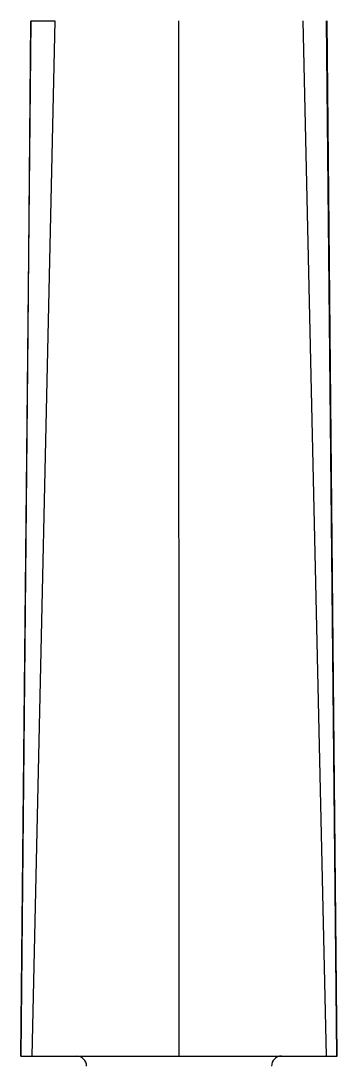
# Model space of a CAD drawing. Extents: x 1777 to 3131, y 3495 to 4487.
# Drawn here: x 2265.3 to 2297.1, y 3915.2 to 4020.2 of the extents above; entities that cross this region are included whole.
import ezdxf

# ---------------------------------------------------------------- set-up
doc = ezdxf.new("R2010")
doc.units = 0
doc.header["$LTSCALE"] = 30
doc.header["$MEASUREMENT"] = 0
doc.layers.add('F3A55-R01_DXF_CONTINUOUS_LINE', color=7, linetype='CONTINUOUS')
doc.layers.add('F3A55-R06_DXF_CONTINUOUS_LINE', color=7, linetype='CONTINUOUS')

msp = doc.modelspace()

# ---------------------------------------------------------------- linework, layer by layer
at = {"layer": 'F3A55-R01_DXF_CONTINUOUS_LINE', "color": 9, "linetype": 'Continuous'}
for p, q in [((2265.31, 3916.21, 0), (2266.32, 4020.24, 0)), ((2266.32, 4020.24, 0), (2268.72, 4020.24, 0)), ((2268.72, 4020.24, 0), (2266.39, 3916.21, 0)), ((2281.21, 3916.21, 0), (2281.19, 4020.24, 0)), ((2293.66, 4020.24, 0), (2296.02, 3916.21, 0)), ((2297.1, 3916.21, 0), (2296.06, 4020.24, 0))]:
    msp.add_line(p, q, dxfattribs=at)
at = {"layer": 'F3A55-R01_DXF_CONTINUOUS_LINE', "color": 7, "linetype": 'Continuous'}
for p, q in [((2265.3, 3916.21, 0), (2267.49, 3916.21, 0)), ((2267.49, 3916.21, 0), (2268.14, 3916.21, 0)), ((2268.14, 3916.21, 0), (2281.21, 3916.21, 0)), ((2281.21, 3916.21, 0), (2281.34, 3916.21, 0)), ((2281.34, 3916.21, 0), (2293.59, 3916.21, 0)), ((2293.59, 3916.21, 0), (2294.29, 3916.21, 0)), ((2294.29, 3916.21, 0), (2294.93, 3916.21, 0)), ((2294.93, 3916.21, 0), (2297.11, 3916.21, 0))]:
    msp.add_line(p, q, dxfattribs=at)
at = {"layer": 'F3A55-R01_DXF_CONTINUOUS_LINE', "color": 7, "linetype": 'Continuous', "elevation": 0}
for points in [[(2266.27, 4020.24), (2265.99, 3989), (2265.66, 3954.02), (2265.3, 3916.21)], [(2297.11, 3916.21), (2296.74, 3954.03), (2296.41, 3989), (2296.11, 4020.24)]]:
    msp.add_lwpolyline(points, dxfattribs=at)
at = {"layer": 'F3A55-R06_DXF_CONTINUOUS_LINE', "color": 7, "linetype": 'Continuous'}
for centre, start, end in [((2270.91, 3915.21, 0), 0.0081, 90.0081), ((2291.51, 3915.21, 0), 90.0081, 180.0081)]:
    msp.add_arc(centre, 1, start, end, dxfattribs=at)

doc.saveas('drawing.dxf')
